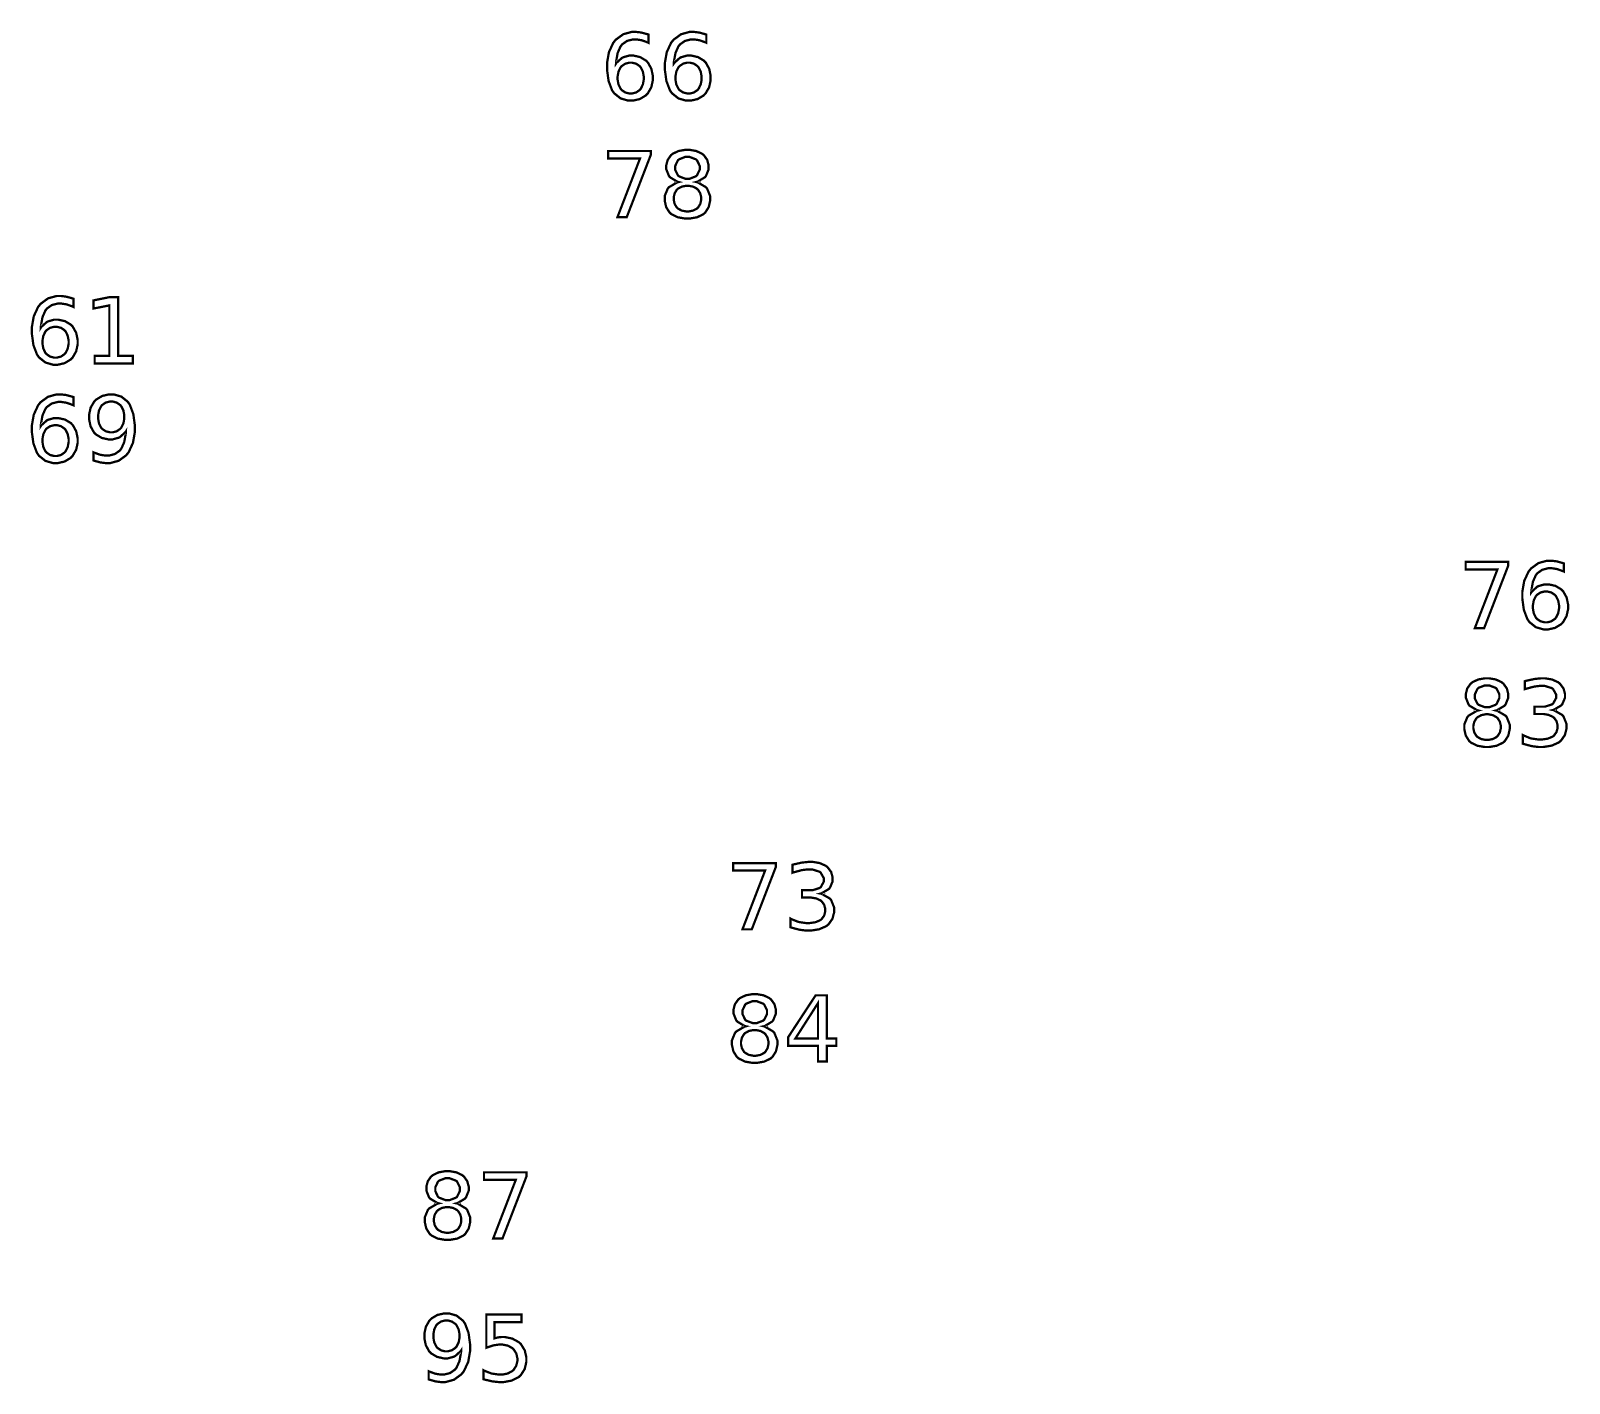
# Model space of a CAD drawing. Extents: x 0.2 to 50.1, y 1.6 to 26.7.
# Drawn here: x 26.35 to 33.41, y 20.43 to 26.64 of the extents above; entities that cross this region are included whole.
import ezdxf

# ---------------------------------------------------------------- set-up
doc = ezdxf.new("R2010")
doc.units = 0
doc.layers.get('0').update_dxf_attribs({"linetype": 'CONTINUOUS'})

msp = doc.modelspace()

# ---------------------------------------------------------------- linework, layer by layer
at = {"color": 1, "const_width": 0.010417}
for points in [[(29.1844, 26.6203), (29.1844, 26.5826), (29.1818, 26.5839), (29.1556, 26.5933), (29.1529, 26.594), (29.1503, 26.5946), (29.129, 26.5979), (29.1219, 26.5979), (29.1129, 26.5979), (29.0858, 26.591), (29.0632, 26.5749), (29.0596, 26.5703), (29.0561, 26.5657), (29.0429, 26.536), (29.0358, 26.4967), (29.0353, 26.4874), (29.0372, 26.4903), (29.0622, 26.5128), (29.0653, 26.5143), (29.0683, 26.516), (29.096, 26.5239), (29.1051, 26.5239), (29.1154, 26.5239), (29.1461, 26.5169), (29.1731, 26.5007), (29.1775, 26.4961), (29.1819, 26.4915), (29.1975, 26.4633), (29.2042, 26.4313), (29.2042, 26.4206), (29.2042, 26.41), (29.1972, 26.3783), (29.181, 26.3501), (29.1764, 26.3456), (29.1718, 26.3408), (29.1442, 26.3243), (29.1131, 26.3172), (29.1028, 26.3172), (29.0911, 26.3172), (29.0563, 26.3274), (29.0268, 26.351), (29.0221, 26.3576), (29.0174, 26.3643), (29.0013, 26.4071), (28.9943, 26.4578), (28.9943, 26.4746), (28.9943, 26.4908), (29.0028, 26.5393), (29.0226, 26.5824), (29.0283, 26.5894), (29.034, 26.5965), (29.0685, 26.6217), (29.1072, 26.6324), (29.1201, 26.6324), (29.1279, 26.6324), (29.1487, 26.6299), (29.1514, 26.6293), (29.154, 26.6289), (29.1815, 26.6212), (29.1844, 26.6203)], [(29.4497, 26.6203), (29.4497, 26.5826), (29.4471, 26.5839), (29.4208, 26.5933), (29.4182, 26.594), (29.4157, 26.5946), (29.3943, 26.5979), (29.3872, 26.5979), (29.3782, 26.5979), (29.3513, 26.591), (29.3285, 26.5749), (29.3249, 26.5703), (29.3214, 26.5657), (29.3082, 26.536), (29.3011, 26.4967), (29.3006, 26.4874), (29.3026, 26.4903), (29.3275, 26.5128), (29.3306, 26.5143), (29.3336, 26.516), (29.3613, 26.5239), (29.3706, 26.5239), (29.3807, 26.5239), (29.4114, 26.5169), (29.4383, 26.5007), (29.4428, 26.4961), (29.4472, 26.4915), (29.4628, 26.4633), (29.4694, 26.4313), (29.4694, 26.4206), (29.4694, 26.41), (29.4625, 26.3783), (29.4462, 26.3501), (29.4417, 26.3456), (29.4371, 26.3408), (29.4094, 26.3243), (29.3785, 26.3172), (29.3681, 26.3172), (29.3564, 26.3172), (29.3215, 26.3274), (29.2921, 26.351), (29.2874, 26.3576), (29.2828, 26.3643), (29.2665, 26.4071), (29.2596, 26.4578), (29.2596, 26.4746), (29.2596, 26.4908), (29.2681, 26.5393), (29.2879, 26.5824), (29.2936, 26.5894), (29.2993, 26.5965), (29.3338, 26.6217), (29.3725, 26.6324), (29.3854, 26.6324), (29.3933, 26.6324), (29.4142, 26.6299), (29.4167, 26.6293), (29.4193, 26.6289), (29.4468, 26.6212), (29.4497, 26.6203)], [(29.1028, 26.4914), (29.0965, 26.4914), (29.0779, 26.4867), (29.0615, 26.4756), (29.0587, 26.4725), (29.0561, 26.4693), (29.0467, 26.45), (29.0426, 26.4279), (29.0426, 26.4206), (29.0426, 26.4132), (29.0467, 26.3913), (29.0561, 26.3719), (29.0587, 26.3688), (29.0615, 26.3656), (29.0779, 26.3546), (29.0965, 26.3499), (29.1028, 26.3499), (29.1089, 26.3499), (29.1275, 26.3546), (29.1438, 26.3656), (29.1464, 26.3688), (29.1492, 26.3719), (29.1586, 26.3913), (29.1626, 26.4132), (29.1626, 26.4206), (29.1626, 26.4279), (29.1586, 26.45), (29.1492, 26.4693), (29.1464, 26.4725), (29.1438, 26.4756), (29.1275, 26.4867), (29.1089, 26.4914), (29.1028, 26.4914)], [(29.3681, 26.4914), (29.3618, 26.4914), (29.3432, 26.4867), (29.3268, 26.4756), (29.324, 26.4725), (29.3214, 26.4693), (29.3119, 26.45), (29.3081, 26.4279), (29.3081, 26.4206), (29.3081, 26.4132), (29.3119, 26.3913), (29.3214, 26.3719), (29.324, 26.3688), (29.3268, 26.3656), (29.3432, 26.3546), (29.3618, 26.3499), (29.3681, 26.3499), (29.3743, 26.3499), (29.3928, 26.3546), (29.409, 26.3656), (29.4117, 26.3688), (29.4144, 26.3719), (29.4239, 26.3913), (29.4281, 26.4132), (29.4281, 26.4206), (29.4281, 26.4279), (29.4239, 26.45), (29.4144, 26.4693), (29.4117, 26.4725), (29.409, 26.4756), (29.3928, 26.4867), (29.3743, 26.4914), (29.3681, 26.4914)], [(28.9994, 26.0861), (29.1949, 26.0861), (29.1949, 26.0685), (29.0843, 25.7822), (29.0417, 25.7822), (29.1453, 26.0514), (28.9994, 26.0514), (28.9994, 26.0861)], [(29.3219, 25.9439), (29.3175, 25.945), (29.2831, 25.9656), (29.2807, 25.9685), (29.2782, 25.9715), (29.2658, 26.0025), (29.2658, 26.0128), (29.2658, 26.021), (29.2724, 26.0454), (29.2874, 26.0668), (29.2917, 26.0703), (29.2961, 26.0739), (29.3225, 26.0862), (29.3528, 26.0915), (29.3629, 26.0915), (29.3731, 26.0915), (29.4033, 26.0862), (29.4297, 26.0739), (29.434, 26.0703), (29.4385, 26.0668), (29.4536, 26.0454), (29.4601, 26.021), (29.4601, 26.0128), (29.4601, 26.0017), (29.4478, 25.9715), (29.4454, 25.9685), (29.4429, 25.9656), (29.4087, 25.945), (29.4043, 25.9439), (29.4093, 25.9428), (29.4478, 25.9201), (29.4506, 25.9168), (29.4533, 25.9135), (29.4671, 25.8792), (29.4671, 25.8678), (29.4671, 25.8581), (29.4603, 25.8286), (29.4446, 25.8039), (29.4401, 25.7999), (29.4357, 25.796), (29.4074, 25.7822), (29.374, 25.7764), (29.3629, 25.7764), (29.3518, 25.7764), (29.3185, 25.7822), (29.2901, 25.796), (29.2857, 25.7999), (29.2811, 25.8039), (29.2654, 25.8286), (29.2587, 25.8581), (29.2587, 25.8678), (29.2587, 25.88), (29.2726, 25.9135), (29.2754, 25.9168), (29.2782, 25.9201), (29.3169, 25.9428), (29.3219, 25.9439)], [(29.3069, 26.0089), (29.3069, 25.9997), (29.3192, 25.9744), (29.3217, 25.9722), (29.3242, 25.97), (29.3532, 25.9589), (29.3629, 25.9589), (29.3733, 25.9589), (29.4018, 25.97), (29.4043, 25.9722), (29.4068, 25.9744), (29.4193, 26.0003), (29.4193, 26.0089), (29.4193, 26.0181), (29.4068, 26.0436), (29.4043, 26.0457), (29.4018, 26.0479), (29.3726, 26.059), (29.3629, 26.059), (29.3526, 26.059), (29.3242, 26.0479), (29.3217, 26.0457), (29.3192, 26.0436), (29.3069, 26.0175), (29.3069, 26.0089)], [(29.3629, 25.9265), (29.3564, 25.9265), (29.3367, 25.9226), (29.3197, 25.9135), (29.3169, 25.9107), (29.314, 25.9082), (29.3043, 25.8922), (29.3001, 25.8739), (29.3001, 25.8678), (29.3001, 25.8617), (29.3043, 25.8432), (29.314, 25.8272), (29.3169, 25.8246), (29.3197, 25.8219), (29.3367, 25.8129), (29.3564, 25.809), (29.3629, 25.809), (29.3694, 25.809), (29.3892, 25.8129), (29.4063, 25.8219), (29.4092, 25.8246), (29.4119, 25.8272), (29.4218, 25.8433), (29.4261, 25.8617), (29.4261, 25.8678), (29.4261, 25.8739), (29.4218, 25.8922), (29.4119, 25.9082), (29.4092, 25.9107), (29.4063, 25.9135), (29.3892, 25.9226), (29.3694, 25.9265), (29.3629, 25.9265)], [(26.546, 25.4088), (26.546, 25.3712), (26.5433, 25.3725), (26.5171, 25.3819), (26.5144, 25.3825), (26.5119, 25.3832), (26.4906, 25.3864), (26.4835, 25.3864), (26.4744, 25.3864), (26.4474, 25.3796), (26.4247, 25.3635), (26.4211, 25.3589), (26.4176, 25.3543), (26.4044, 25.3244), (26.3974, 25.2853), (26.3968, 25.276), (26.3987, 25.2789), (26.4238, 25.3014), (26.4268, 25.3029), (26.4299, 25.3046), (26.4575, 25.3125), (26.4668, 25.3125), (26.4769, 25.3125), (26.5076, 25.3056), (26.5346, 25.2893), (26.539, 25.2847), (26.5435, 25.28), (26.559, 25.2519), (26.5657, 25.2199), (26.5657, 25.2092), (26.5657, 25.1986), (26.5587, 25.1669), (26.5425, 25.1388), (26.5379, 25.134), (26.5333, 25.1294), (26.5057, 25.1129), (26.4747, 25.1058), (26.4643, 25.1058), (26.4526, 25.1058), (26.4178, 25.116), (26.3883, 25.1394), (26.3836, 25.1463), (26.379, 25.1529), (26.3628, 25.1957), (26.3558, 25.2462), (26.3558, 25.2632), (26.3558, 25.2794), (26.3643, 25.3279), (26.3842, 25.3708), (26.3899, 25.3779), (26.3956, 25.3851), (26.43, 25.4103), (26.4688, 25.421), (26.4817, 25.421), (26.4896, 25.421), (26.5104, 25.4185), (26.5129, 25.4179), (26.5156, 25.4174), (26.5431, 25.4099), (26.546, 25.4088)], [(26.6437, 25.1463), (26.711, 25.1463), (26.711, 25.3779), (26.6379, 25.3635), (26.6379, 25.4008), (26.7106, 25.4156), (26.7515, 25.4156), (26.7515, 25.1463), (26.8186, 25.1463), (26.8186, 25.1117), (26.6437, 25.1117), (26.6437, 25.1463)], [(26.4643, 25.2799), (26.4581, 25.2799), (26.4394, 25.2751), (26.4231, 25.2642), (26.4203, 25.261), (26.4176, 25.2579), (26.4082, 25.2386), (26.4043, 25.2165), (26.4043, 25.2092), (26.4043, 25.2018), (26.4082, 25.1799), (26.4176, 25.1604), (26.4203, 25.1572), (26.4231, 25.1542), (26.4394, 25.1431), (26.4581, 25.1383), (26.4643, 25.1383), (26.4706, 25.1383), (26.489, 25.1431), (26.5053, 25.1542), (26.5079, 25.1572), (26.5107, 25.1604), (26.5201, 25.1799), (26.5243, 25.2018), (26.5243, 25.2092), (26.5243, 25.2165), (26.5201, 25.2386), (26.5107, 25.2579), (26.5079, 25.261), (26.5053, 25.2642), (26.489, 25.2751), (26.4706, 25.2799), (26.4643, 25.2799)], [(26.546, 24.9575), (26.546, 24.92), (26.5433, 24.9212), (26.5171, 24.9306), (26.5144, 24.9313), (26.5119, 24.9319), (26.4906, 24.9351), (26.4835, 24.9351), (26.4744, 24.9351), (26.4474, 24.9283), (26.4247, 24.9122), (26.4211, 24.9076), (26.4176, 24.9031), (26.4044, 24.8732), (26.3974, 24.834), (26.3968, 24.8247), (26.3987, 24.8276), (26.4238, 24.8501), (26.4268, 24.8517), (26.4299, 24.8532), (26.4575, 24.8611), (26.4668, 24.8611), (26.4769, 24.8611), (26.5076, 24.8542), (26.5346, 24.8381), (26.539, 24.8333), (26.5435, 24.8288), (26.559, 24.8006), (26.5657, 24.7686), (26.5657, 24.7579), (26.5657, 24.7474), (26.5587, 24.7157), (26.5425, 24.6875), (26.5379, 24.6828), (26.5333, 24.6781), (26.5057, 24.6617), (26.4747, 24.6546), (26.4643, 24.6546), (26.4526, 24.6546), (26.4178, 24.6647), (26.3883, 24.6882), (26.3836, 24.695), (26.379, 24.7017), (26.3628, 24.7443), (26.3558, 24.795), (26.3558, 24.8119), (26.3558, 24.8282), (26.3643, 24.8767), (26.3842, 24.9196), (26.3899, 24.9267), (26.3956, 24.9339), (26.43, 24.9589), (26.4688, 24.9697), (26.4817, 24.9697), (26.4896, 24.9697), (26.5104, 24.9672), (26.5129, 24.9667), (26.5156, 24.9661), (26.5431, 24.9586), (26.546, 24.9575)], [(26.6379, 24.6667), (26.6379, 24.7043), (26.6404, 24.7031), (26.6664, 24.6936), (26.6692, 24.6929), (26.6717, 24.6924), (26.6932, 24.689), (26.7004, 24.689), (26.7093, 24.689), (26.7361, 24.696), (26.7589, 24.7118), (26.7624, 24.7164), (26.766, 24.721), (26.7793, 24.7508), (26.7864, 24.7903), (26.7869, 24.7996), (26.785, 24.7967), (26.76, 24.7743), (26.7569, 24.7726), (26.754, 24.7711), (26.7263, 24.7633), (26.7171, 24.7633), (26.7068, 24.7633), (26.6762, 24.7701), (26.6493, 24.7862), (26.6449, 24.7908), (26.6404, 24.7954), (26.6249, 24.8235), (26.6183, 24.8557), (26.6183, 24.8664), (26.6183, 24.8769), (26.6251, 24.9085), (26.6413, 24.9365), (26.6458, 24.9413), (26.6506, 24.946), (26.6782, 24.9625), (26.7093, 24.9697), (26.7197, 24.9697), (26.7313, 24.9697), (26.7661, 24.9596), (26.7956, 24.936), (26.8001, 24.9293), (26.8049, 24.9226), (26.821, 24.8797), (26.8279, 24.8289), (26.8279, 24.8119), (26.8279, 24.7958), (26.8194, 24.7475), (26.7996, 24.7044), (26.7939, 24.6974), (26.7882, 24.6903), (26.7539, 24.6653), (26.715, 24.6546), (26.7021, 24.6546), (26.6943, 24.6546), (26.6735, 24.6571), (26.6708, 24.6576), (26.6682, 24.6582), (26.6407, 24.6657), (26.6379, 24.6667)], [(26.7197, 24.7957), (26.7258, 24.7957), (26.7443, 24.8004), (26.7606, 24.8114), (26.7633, 24.8144), (26.766, 24.8176), (26.7756, 24.8369), (26.7796, 24.859), (26.7796, 24.8664), (26.7796, 24.8738), (26.7756, 24.8957), (26.766, 24.9149), (26.7633, 24.9181), (26.7606, 24.9212), (26.7443, 24.9324), (26.7258, 24.9371), (26.7197, 24.9371), (26.7135, 24.9371), (26.6947, 24.9324), (26.6783, 24.9212), (26.6756, 24.9181), (26.6729, 24.9149), (26.6635, 24.8957), (26.6596, 24.8738), (26.6596, 24.8664), (26.6596, 24.859), (26.6635, 24.8369), (26.6729, 24.8176), (26.6756, 24.8144), (26.6783, 24.8114), (26.6947, 24.8004), (26.7135, 24.7957), (26.7197, 24.7957)], [(26.4643, 24.8286), (26.4581, 24.8286), (26.4394, 24.8239), (26.4231, 24.8129), (26.4203, 24.8097), (26.4176, 24.8065), (26.4082, 24.7874), (26.4043, 24.7653), (26.4043, 24.7579), (26.4043, 24.7506), (26.4082, 24.7285), (26.4176, 24.7092), (26.4203, 24.706), (26.4231, 24.7029), (26.4394, 24.6918), (26.4581, 24.6871), (26.4643, 24.6871), (26.4706, 24.6871), (26.489, 24.6918), (26.5053, 24.7029), (26.5079, 24.706), (26.5107, 24.7092), (26.5201, 24.7285), (26.5243, 24.7506), (26.5243, 24.7579), (26.5243, 24.7653), (26.5201, 24.7874), (26.5107, 24.8065), (26.5079, 24.8097), (26.5053, 24.8129), (26.489, 24.8239), (26.4706, 24.8286), (26.4643, 24.8286)], [(33.3832, 24.1947), (33.3832, 24.1572), (33.3806, 24.1585), (33.3543, 24.1678), (33.3517, 24.1685), (33.349, 24.1692), (33.3278, 24.1724), (33.3207, 24.1724), (33.3117, 24.1724), (33.2846, 24.1654), (33.2619, 24.1494), (33.2583, 24.1449), (33.2547, 24.1403), (33.2415, 24.1104), (33.2346, 24.0713), (33.234, 24.0619), (33.236, 24.0649), (33.261, 24.0874), (33.264, 24.0888), (33.2671, 24.0904), (33.2947, 24.0983), (33.3039, 24.0983), (33.3142, 24.0983), (33.3449, 24.0914), (33.3718, 24.0753), (33.3763, 24.0706), (33.3807, 24.066), (33.3963, 24.0378), (33.4029, 24.0057), (33.4029, 23.995), (33.4029, 23.9846), (33.3958, 23.9529), (33.3797, 23.9247), (33.3751, 23.92), (33.3706, 23.9153), (33.3429, 23.8987), (33.3118, 23.8918), (33.3015, 23.8918), (33.2899, 23.8918), (33.255, 23.9018), (33.2254, 23.9254), (33.2208, 23.9321), (33.2161, 23.9389), (33.1999, 23.9815), (33.1931, 24.0322), (33.1931, 24.0492), (33.1931, 24.0653), (33.2015, 24.1139), (33.2214, 24.1568), (33.2271, 24.1639), (33.2328, 24.1711), (33.2671, 24.1961), (33.306, 24.2068), (33.3189, 24.2068), (33.3267, 24.2068), (33.3475, 24.2043), (33.3501, 24.2039), (33.3528, 24.2033), (33.3803, 24.1957), (33.3832, 24.1947)], [(32.9329, 24.2014), (33.1282, 24.2014), (33.1282, 24.1839), (33.0178, 23.8976), (32.975, 23.8976), (33.0787, 24.1667), (32.9329, 24.1667), (32.9329, 24.2014)], [(33.3015, 24.0658), (33.2953, 24.0658), (33.2765, 24.0611), (33.2601, 24.0501), (33.2575, 24.0469), (33.2547, 24.0438), (33.2454, 24.0246), (33.2414, 24.0025), (33.2414, 23.995), (33.2414, 23.9878), (33.2454, 23.9657), (33.2547, 23.9464), (33.2575, 23.9432), (33.2601, 23.94), (33.2765, 23.929), (33.2953, 23.9243), (33.3015, 23.9243), (33.3076, 23.9243), (33.3261, 23.929), (33.3425, 23.94), (33.3451, 23.9432), (33.3479, 23.9464), (33.3574, 23.9657), (33.3614, 23.9878), (33.3614, 23.995), (33.3614, 24.0025), (33.3574, 24.0246), (33.3479, 24.0438), (33.3451, 24.0469), (33.3425, 24.0501), (33.3261, 24.0611), (33.3076, 24.0658), (33.3015, 24.0658)], [(32.99, 23.5199), (32.9856, 23.521), (32.9513, 23.5414), (32.9488, 23.5444), (32.9462, 23.5474), (32.934, 23.5783), (32.934, 23.5886), (32.934, 23.5968), (32.9404, 23.6212), (32.9556, 23.6426), (32.9599, 23.6461), (32.9642, 23.6497), (32.9906, 23.6621), (33.0208, 23.6674), (33.031, 23.6674), (33.0411, 23.6674), (33.0714, 23.6621), (33.0979, 23.6497), (33.1022, 23.6461), (33.1065, 23.6426), (33.1218, 23.6212), (33.1282, 23.5968), (33.1282, 23.5886), (33.1282, 23.5776), (33.116, 23.5474), (33.1135, 23.5444), (33.111, 23.5414), (33.0768, 23.521), (33.0725, 23.5199), (33.0774, 23.5187), (33.116, 23.4961), (33.1188, 23.4928), (33.1214, 23.4894), (33.1351, 23.4551), (33.1351, 23.4437), (33.1351, 23.4339), (33.1285, 23.4046), (33.1128, 23.3797), (33.1083, 23.3757), (33.1037, 23.3718), (33.0754, 23.3582), (33.0421, 23.3524), (33.031, 23.3524), (33.0199, 23.3524), (32.9867, 23.3582), (32.9583, 23.3718), (32.9537, 23.3757), (32.9493, 23.3797), (32.9335, 23.4046), (32.9268, 23.4339), (32.9268, 23.4437), (32.9268, 23.456), (32.9407, 23.4894), (32.9436, 23.4928), (32.9464, 23.4961), (32.985, 23.5187), (32.99, 23.5199)], [(33.3331, 23.5221), (33.3379, 23.521), (33.3763, 23.4992), (33.379, 23.4958), (33.3818, 23.4925), (33.3957, 23.4581), (33.3957, 23.4465), (33.3957, 23.4365), (33.3879, 23.4067), (33.3699, 23.381), (33.3647, 23.3768), (33.3596, 23.3728), (33.3272, 23.3585), (33.2894, 23.3524), (33.2768, 23.3524), (33.2669, 23.3524), (33.2408, 23.3556), (33.2375, 23.3563), (33.2342, 23.3569), (33.1992, 23.3661), (33.1957, 23.3674), (33.1957, 23.4069), (33.1985, 23.4054), (33.2297, 23.3926), (33.2332, 23.3918), (33.2365, 23.391), (33.2658, 23.3868), (33.2757, 23.3868), (33.2842, 23.3868), (33.3097, 23.3907), (33.3311, 23.3996), (33.3346, 23.4021), (33.3379, 23.4046), (33.3497, 23.4208), (33.3547, 23.4401), (33.3547, 23.4465), (33.3547, 23.4525), (33.35, 23.4704), (33.339, 23.4858), (33.3358, 23.4883), (33.3326, 23.491), (33.3133, 23.4997), (33.291, 23.5036), (33.2835, 23.5036), (33.2482, 23.5036), (33.2482, 23.5375), (33.2853, 23.5375), (33.2968, 23.5375), (33.3287, 23.5476), (33.3315, 23.5496), (33.3342, 23.5517), (33.3478, 23.5764), (33.3478, 23.5846), (33.3478, 23.5935), (33.3339, 23.6183), (33.3311, 23.6203), (33.3283, 23.6225), (33.2947, 23.6329), (33.2835, 23.6329), (33.2744, 23.6329), (33.2506, 23.6299), (33.2472, 23.6292), (33.244, 23.6286), (33.2086, 23.619), (33.2047, 23.6178), (33.2047, 23.6544), (33.2086, 23.6556), (33.2451, 23.6636), (33.2486, 23.6642), (33.2519, 23.6647), (33.2783, 23.6674), (33.2872, 23.6674), (33.2976, 23.6674), (33.3292, 23.6621), (33.3567, 23.6497), (33.3613, 23.6461), (33.3658, 23.6426), (33.3817, 23.6211), (33.3886, 23.5968), (33.3886, 23.5886), (33.3886, 23.5781), (33.3764, 23.549), (33.374, 23.5461), (33.3717, 23.5432), (33.3375, 23.5232), (33.3331, 23.5221)], [(32.975, 23.5847), (32.975, 23.5756), (32.9874, 23.5503), (32.9899, 23.5481), (32.9922, 23.5458), (33.0214, 23.5349), (33.031, 23.5349), (33.0414, 23.5349), (33.07, 23.5458), (33.0725, 23.5481), (33.075, 23.5503), (33.0875, 23.5761), (33.0875, 23.5847), (33.0875, 23.594), (33.075, 23.6194), (33.0725, 23.6217), (33.07, 23.6239), (33.0407, 23.6349), (33.031, 23.6349), (33.0207, 23.6349), (32.9922, 23.6239), (32.9899, 23.6217), (32.9874, 23.6194), (32.975, 23.5935), (32.975, 23.5847)], [(33.031, 23.5025), (33.0244, 23.5025), (33.0049, 23.4985), (32.9878, 23.4893), (32.985, 23.4867), (32.9822, 23.484), (32.9725, 23.4681), (32.9683, 23.4499), (32.9683, 23.4437), (32.9683, 23.4375), (32.9725, 23.4192), (32.9822, 23.4031), (32.985, 23.4006), (32.9878, 23.3979), (33.0049, 23.3888), (33.0244, 23.3849), (33.031, 23.3849), (33.0375, 23.3849), (33.0572, 23.3888), (33.0744, 23.3979), (33.0772, 23.4006), (33.0801, 23.4032), (33.09, 23.4192), (33.0942, 23.4376), (33.0942, 23.4437), (33.0942, 23.4499), (33.09, 23.4681), (33.0801, 23.484), (33.0772, 23.4867), (33.0744, 23.4893), (33.0574, 23.4985), (33.0376, 23.5025), (33.031, 23.5025)], [(29.5733, 22.82), (29.7686, 22.82), (29.7686, 22.8024), (29.6582, 22.5161), (29.6154, 22.5161), (29.7192, 22.7853), (29.5733, 22.7853), (29.5733, 22.82)], [(29.9735, 22.68), (29.9783, 22.679), (30.0167, 22.6571), (30.0194, 22.6537), (30.0222, 22.6504), (30.0361, 22.616), (30.0361, 22.6044), (30.0361, 22.5946), (30.0283, 22.5646), (30.0103, 22.5389), (30.0051, 22.5349), (30, 22.5307), (29.9676, 22.5164), (29.9299, 22.5103), (29.9172, 22.5103), (29.9074, 22.5103), (29.8812, 22.5136), (29.8779, 22.5142), (29.8746, 22.5149), (29.8396, 22.524), (29.8361, 22.5253), (29.8361, 22.565), (29.8389, 22.5633), (29.8701, 22.5507), (29.8736, 22.5499), (29.8769, 22.549), (29.9063, 22.5449), (29.9161, 22.5449), (29.9246, 22.5449), (29.9501, 22.5486), (29.9715, 22.5575), (29.975, 22.56), (29.9783, 22.5626), (29.9901, 22.5789), (29.9951, 22.5981), (29.9951, 22.6044), (29.9951, 22.6106), (29.9904, 22.6285), (29.9794, 22.6439), (29.9763, 22.6464), (29.9731, 22.6489), (29.9537, 22.6578), (29.9314, 22.6615), (29.9239, 22.6615), (29.8886, 22.6615), (29.8886, 22.6954), (29.9257, 22.6954), (29.9372, 22.6954), (29.9692, 22.7056), (29.9719, 22.7076), (29.9746, 22.7096), (29.9882, 22.7343), (29.9882, 22.7425), (29.9882, 22.7515), (29.9742, 22.7763), (29.9715, 22.7783), (29.9688, 22.7804), (29.9351, 22.791), (29.9239, 22.791), (29.9149, 22.791), (29.8908, 22.7879), (29.8876, 22.7872), (29.8844, 22.7867), (29.849, 22.7771), (29.8451, 22.7757), (29.8451, 22.8124), (29.849, 22.8135), (29.8856, 22.8217), (29.889, 22.8222), (29.8924, 22.8226), (29.9187, 22.8254), (29.9276, 22.8254), (29.9381, 22.8254), (29.9694, 22.8201), (29.9971, 22.8078), (30.0017, 22.8042), (30.0062, 22.8006), (30.0221, 22.7792), (30.029, 22.7547), (30.029, 22.7467), (30.029, 22.736), (30.0168, 22.7071), (30.0144, 22.7042), (30.0121, 22.7013), (29.9779, 22.6811), (29.9735, 22.68)], [(29.6304, 22.0713), (29.626, 22.0722), (29.5917, 22.0928), (29.5892, 22.0957), (29.5867, 22.0987), (29.5744, 22.1297), (29.5744, 22.14), (29.5744, 22.1482), (29.5808, 22.1726), (29.596, 22.194), (29.6003, 22.1975), (29.6046, 22.2011), (29.631, 22.2135), (29.6613, 22.2188), (29.6714, 22.2188), (29.6815, 22.2188), (29.7118, 22.2135), (29.7383, 22.2011), (29.7426, 22.1975), (29.7469, 22.194), (29.7622, 22.1726), (29.7686, 22.1482), (29.7686, 22.14), (29.7686, 22.1289), (29.7564, 22.0987), (29.7539, 22.0957), (29.7514, 22.0928), (29.7172, 22.0722), (29.7129, 22.0713), (29.7178, 22.07), (29.7564, 22.0474), (29.7592, 22.044), (29.7618, 22.0407), (29.7756, 22.0064), (29.7756, 21.995), (29.7756, 21.9853), (29.7689, 21.9558), (29.7532, 21.9311), (29.7487, 21.9271), (29.7442, 21.9232), (29.7158, 21.9094), (29.6825, 21.9036), (29.6714, 21.9036), (29.6603, 21.9036), (29.6269, 21.9094), (29.5988, 21.9232), (29.5942, 21.9271), (29.5897, 21.9311), (29.5739, 21.9558), (29.5672, 21.9853), (29.5672, 21.995), (29.5672, 22.0072), (29.5811, 22.0407), (29.584, 22.044), (29.5868, 22.0474), (29.6254, 22.07), (29.6304, 22.0713)], [(29.6154, 22.1361), (29.6154, 22.1269), (29.6278, 22.1017), (29.6303, 22.0994), (29.6326, 22.0972), (29.6617, 22.0861), (29.6714, 22.0861), (29.6818, 22.0861), (29.7104, 22.0972), (29.7129, 22.0994), (29.7154, 22.1017), (29.7279, 22.1275), (29.7279, 22.1361), (29.7279, 22.1453), (29.7154, 22.1708), (29.7129, 22.1729), (29.7104, 22.1751), (29.6811, 22.1863), (29.6714, 22.1863), (29.6611, 22.1863), (29.6326, 22.1751), (29.6303, 22.1729), (29.6278, 22.1708), (29.6154, 22.1447), (29.6154, 22.1361)], [(29.9511, 22.2133), (30.0028, 22.2133), (30.0028, 22.0154), (30.0461, 22.0154), (30.0461, 21.9811), (30.0028, 21.9811), (30.0028, 21.9094), (29.9619, 21.9094), (29.9619, 21.9811), (29.8247, 21.9811), (29.8247, 22.0208), (29.9511, 22.2133)], [(29.9619, 22.1775), (29.8582, 22.0154), (29.9619, 22.0154), (29.9619, 22.1775)], [(29.6714, 22.0539), (29.6649, 22.0539), (29.6453, 22.0499), (29.6282, 22.0407), (29.6254, 22.0379), (29.6226, 22.0354), (29.6129, 22.0194), (29.6088, 22.0011), (29.6088, 21.995), (29.6088, 21.9889), (29.6129, 21.9704), (29.6226, 21.9544), (29.6254, 21.9518), (29.6282, 21.9492), (29.6453, 21.9401), (29.6649, 21.9363), (29.6714, 21.9363), (29.6779, 21.9363), (29.6976, 21.9401), (29.7149, 21.9492), (29.7176, 21.9518), (29.7206, 21.9544), (29.7304, 21.9706), (29.7346, 21.9889), (29.7346, 21.995), (29.7346, 22.0011), (29.7304, 22.0194), (29.7206, 22.0354), (29.7176, 22.0379), (29.7149, 22.0407), (29.6976, 22.0499), (29.6781, 22.0539), (29.6714, 22.0539)], [(28.2214, 21.2592), (28.2169, 21.2603), (28.1825, 21.2807), (28.1801, 21.2838), (28.1776, 21.2867), (28.1654, 21.3176), (28.1654, 21.3279), (28.1654, 21.3361), (28.1718, 21.3606), (28.1868, 21.3819), (28.1913, 21.3854), (28.1956, 21.389), (28.2219, 21.4014), (28.2522, 21.4068), (28.2624, 21.4068), (28.2725, 21.4068), (28.3028, 21.4014), (28.3292, 21.389), (28.3336, 21.3854), (28.3379, 21.3819), (28.3531, 21.3606), (28.3596, 21.3361), (28.3596, 21.3279), (28.3596, 21.3169), (28.3472, 21.2867), (28.3449, 21.2838), (28.3424, 21.2807), (28.3082, 21.2603), (28.3039, 21.2592), (28.3087, 21.2581), (28.3472, 21.2354), (28.35, 21.2321), (28.3528, 21.2287), (28.3665, 21.1944), (28.3665, 21.1831), (28.3665, 21.1732), (28.3597, 21.1439), (28.344, 21.119), (28.3396, 21.1151), (28.3351, 21.1111), (28.3068, 21.0975), (28.2735, 21.0917), (28.2624, 21.0917), (28.2512, 21.0917), (28.2179, 21.0975), (28.1896, 21.1111), (28.1851, 21.1151), (28.1806, 21.119), (28.1649, 21.1439), (28.1582, 21.1732), (28.1582, 21.1831), (28.1582, 21.1953), (28.1721, 21.2287), (28.1749, 21.2321), (28.1776, 21.2354), (28.2164, 21.2581), (28.2214, 21.2592)], [(28.4296, 21.4013), (28.6249, 21.4013), (28.6249, 21.3838), (28.5144, 21.0975), (28.4717, 21.0975), (28.5754, 21.3665), (28.4296, 21.3665), (28.4296, 21.4013)], [(28.2064, 21.324), (28.2064, 21.3149), (28.2186, 21.2896), (28.2211, 21.2874), (28.2236, 21.2853), (28.2526, 21.2742), (28.2624, 21.2742), (28.2728, 21.2742), (28.3014, 21.2853), (28.3039, 21.2874), (28.3063, 21.2896), (28.3187, 21.3154), (28.3187, 21.324), (28.3187, 21.3333), (28.3063, 21.3587), (28.3039, 21.361), (28.3014, 21.3632), (28.2721, 21.3742), (28.2624, 21.3742), (28.2521, 21.3742), (28.2236, 21.3632), (28.2211, 21.361), (28.2186, 21.3587), (28.2064, 21.3328), (28.2064, 21.324)], [(28.2624, 21.2418), (28.2558, 21.2418), (28.2361, 21.2379), (28.2192, 21.2286), (28.2164, 21.226), (28.2136, 21.2233), (28.2038, 21.2074), (28.1997, 21.1892), (28.1997, 21.1831), (28.1997, 21.1768), (28.2038, 21.1585), (28.2136, 21.1424), (28.2164, 21.1399), (28.2192, 21.1372), (28.2361, 21.1281), (28.2558, 21.1242), (28.2624, 21.1242), (28.2689, 21.1242), (28.2886, 21.1281), (28.3058, 21.1372), (28.3086, 21.1399), (28.3114, 21.1425), (28.3213, 21.1585), (28.3256, 21.1769), (28.3256, 21.1831), (28.3256, 21.1892), (28.3213, 21.2074), (28.3114, 21.2233), (28.3086, 21.226), (28.3058, 21.2286), (28.2886, 21.2379), (28.2689, 21.2418), (28.2624, 21.2418)], [(28.1758, 20.4515), (28.1758, 20.489), (28.1783, 20.4879), (28.2043, 20.4785), (28.2071, 20.4778), (28.2096, 20.4771), (28.2311, 20.4739), (28.2383, 20.4739), (28.2472, 20.4739), (28.274, 20.4807), (28.2968, 20.4967), (28.3004, 20.5012), (28.3039, 20.5057), (28.3172, 20.5357), (28.3243, 20.575), (28.3249, 20.5843), (28.3229, 20.5814), (28.2979, 20.559), (28.2949, 20.5574), (28.2919, 20.5558), (28.2642, 20.5481), (28.255, 20.5481), (28.2447, 20.5481), (28.2142, 20.555), (28.1872, 20.5711), (28.1828, 20.5757), (28.1783, 20.5803), (28.1628, 20.6083), (28.1563, 20.6404), (28.1563, 20.6511), (28.1563, 20.6617), (28.1631, 20.6932), (28.1792, 20.7214), (28.1837, 20.726), (28.1885, 20.7308), (28.2161, 20.7474), (28.2472, 20.7544), (28.2576, 20.7544), (28.2692, 20.7544), (28.304, 20.7443), (28.3335, 20.7208), (28.3381, 20.714), (28.3428, 20.7074), (28.3589, 20.6646), (28.3658, 20.6136), (28.3658, 20.5967), (28.3658, 20.5806), (28.3574, 20.5322), (28.3375, 20.4893), (28.3318, 20.4821), (28.3261, 20.475), (28.2918, 20.45), (28.2529, 20.4393), (28.24, 20.4393), (28.2322, 20.4393), (28.2114, 20.4419), (28.2088, 20.4424), (28.2061, 20.4429), (28.1786, 20.4506), (28.1758, 20.4515)], [(28.4403, 20.749), (28.6017, 20.749), (28.6017, 20.7143), (28.4779, 20.7143), (28.4779, 20.6399), (28.4794, 20.6404), (28.4943, 20.6442), (28.4958, 20.6444), (28.4972, 20.6447), (28.5096, 20.646), (28.5138, 20.646), (28.5251, 20.646), (28.5593, 20.6389), (28.5893, 20.6226), (28.5943, 20.6179), (28.5992, 20.6133), (28.6165, 20.5853), (28.624, 20.5533), (28.624, 20.5426), (28.624, 20.5318), (28.6164, 20.499), (28.5985, 20.471), (28.5935, 20.4665), (28.5883, 20.4619), (28.5567, 20.4461), (28.5197, 20.4393), (28.5075, 20.4393), (28.4978, 20.4393), (28.4717, 20.4421), (28.4685, 20.4426), (28.4651, 20.4432), (28.431, 20.4513), (28.4274, 20.4524), (28.4274, 20.4936), (28.4304, 20.4919), (28.4621, 20.4794), (28.4654, 20.4786), (28.4686, 20.4779), (28.4971, 20.4739), (28.5067, 20.4739), (28.5144, 20.4739), (28.5381, 20.4785), (28.5587, 20.4893), (28.5622, 20.4924), (28.5656, 20.4954), (28.5776, 20.5142), (28.5828, 20.5356), (28.5828, 20.5426), (28.5828, 20.5497), (28.5776, 20.571), (28.5656, 20.5897), (28.5622, 20.5928), (28.5587, 20.596), (28.5381, 20.6068), (28.5144, 20.6114), (28.5067, 20.6114), (28.4983, 20.6114), (28.4764, 20.6083), (28.4736, 20.6078), (28.471, 20.6071), (28.4431, 20.5978), (28.4403, 20.5965), (28.4403, 20.749)], [(28.2576, 20.5804), (28.2638, 20.5804), (28.2822, 20.5851), (28.2985, 20.5961), (28.3012, 20.5993), (28.3039, 20.6025), (28.3135, 20.6217), (28.3175, 20.6439), (28.3175, 20.6511), (28.3175, 20.6585), (28.3135, 20.6804), (28.3039, 20.6997), (28.3012, 20.7028), (28.2985, 20.706), (28.2822, 20.7171), (28.2638, 20.7219), (28.2576, 20.7219), (28.2514, 20.7219), (28.2326, 20.7171), (28.2162, 20.706), (28.2136, 20.7028), (28.2108, 20.6997), (28.2014, 20.6804), (28.1975, 20.6585), (28.1975, 20.6511), (28.1975, 20.6439), (28.2014, 20.6217), (28.2108, 20.6025), (28.2136, 20.5993), (28.2162, 20.5961), (28.2326, 20.5851), (28.2514, 20.5804), (28.2576, 20.5804)]]:
    msp.add_lwpolyline(points, close=True, dxfattribs=at)

doc.saveas('drawing.dxf')
